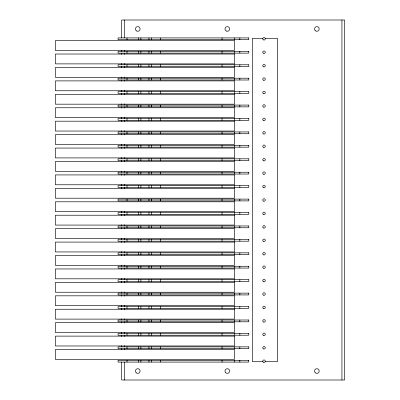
<?xml version="1.0" encoding="UTF-8"?>
<svg xmlns="http://www.w3.org/2000/svg" width="400" height="400" viewBox="0 0 400 400"><rect width="100%" height="100%" fill="white"/><g stroke="black" fill="none" stroke-linecap="round" stroke-linejoin="round"><path stroke-width="0.6" d="M262.82 38.48L252.39 38.36L252.39 361.64L262.82 361.52M265.24 361.52L277.465 361.64L277.465 38.36L265.24 38.48M341.94 20L341.94 380M239.85 37.91L239.85 39.7M239.85 51.345L239.85 53.135M239.85 64.775L239.85 66.565M239.85 78.21L239.85 80M239.85 91.64L239.85 93.435M239.85 105.075L239.85 106.865M239.85 118.505L239.85 120.3M239.85 131.94L239.85 133.73M239.85 145.375L239.85 147.165M239.85 158.805L239.85 160.595M239.85 172.24L239.85 174.03M239.85 185.67L239.85 187.465M239.85 199.105L239.85 200.895M239.85 212.535L239.85 214.33M239.85 225.97L239.85 227.76M239.85 239.405L239.85 241.195M239.85 252.835L239.85 254.625M239.85 266.27L239.85 268.06M239.85 279.7L239.85 281.495M239.85 293.135L239.85 294.925M239.85 306.565L239.85 308.36M239.85 320L239.85 321.79M239.85 333.435L239.85 335.225M239.85 346.865L239.85 348.655M239.85 360.3L239.85 362.09M234.48 37.91L234.48 39.7M234.48 51.345L234.48 53.135M234.48 64.775L234.48 66.565M234.48 78.21L234.48 80M234.48 91.64L234.48 93.435M234.48 105.075L234.48 106.865M234.48 118.505L234.48 120.3M234.48 131.94L234.48 133.73M234.48 145.375L234.48 147.165M234.48 158.805L234.48 160.595M234.48 172.24L234.48 174.03M234.48 185.67L234.48 187.465M234.48 199.105L234.48 200.895M234.48 212.535L234.48 214.33M234.48 225.97L234.48 227.76M234.48 239.405L234.48 241.195M234.48 252.835L234.48 254.625M234.48 266.27L234.48 268.06M234.48 279.7L234.48 281.495M234.48 293.135L234.48 294.925M234.48 306.565L234.48 308.36M234.48 320L234.48 321.79M234.48 333.435L234.48 335.225M234.48 346.865L234.48 348.655M234.48 360.3L234.48 362.09M222.035 37.91L222.035 39.7M222.035 51.345L222.035 53.135M222.035 64.775L222.035 66.565M222.035 78.21L222.035 80M222.035 91.64L222.035 93.435M222.035 105.075L222.035 106.865M222.035 118.505L222.035 120.3M222.035 131.94L222.035 133.73M222.035 145.375L222.035 147.165M222.035 158.805L222.035 160.595M222.035 172.24L222.035 174.03M222.035 185.67L222.035 187.465M222.035 199.105L222.035 200.895M222.035 212.535L222.035 214.33M222.035 225.97L222.035 227.76M222.035 239.405L222.035 241.195M222.035 252.835L222.035 254.625M222.035 266.27L222.035 268.06M222.035 279.7L222.035 281.495M222.035 293.135L222.035 294.925M222.035 306.565L222.035 308.36M222.035 320L222.035 321.79M222.035 333.435L222.035 335.225M222.035 346.865L222.035 348.655M222.035 360.3L222.035 362.09M160.435 37.91L160.435 39.7M160.435 51.345L160.435 53.135M160.435 64.775L160.435 66.565M160.435 78.21L160.435 80M160.435 91.64L160.435 93.435M160.435 105.075L160.435 106.865M160.435 118.505L160.435 120.3M160.435 131.94L160.435 133.73M160.435 145.375L160.435 147.165M160.435 158.805L160.435 160.595M160.435 172.24L160.435 174.03M160.435 185.67L160.435 187.465M160.435 199.105L160.435 200.895M160.435 212.535L160.435 214.33M160.435 225.97L160.435 227.76M160.435 239.405L160.435 241.195M160.435 252.835L160.435 254.625M160.435 266.27L160.435 268.06M160.435 279.7L160.435 281.495M160.435 293.135L160.435 294.925M160.435 306.565L160.435 308.36M160.435 320L160.435 321.79M160.435 333.435L160.435 335.225M160.435 346.865L160.435 348.655M160.435 360.3L160.435 362.09M151.38 37.91L151.38 39.7M151.38 51.345L151.38 53.135M151.38 64.775L151.38 66.565M151.38 78.21L151.38 80M151.38 91.64L151.38 93.435M151.38 105.075L151.38 106.865M151.38 118.505L151.38 120.3M151.38 131.94L151.38 133.73M151.38 145.375L151.38 147.165M151.38 158.805L151.38 160.595M151.38 172.24L151.38 174.03M151.38 185.67L151.38 187.465M151.38 199.105L151.38 200.895M151.38 212.535L151.38 214.33M151.38 225.97L151.38 227.76M151.38 239.405L151.38 241.195M151.38 252.835L151.38 254.625M151.38 266.27L151.38 268.06M151.38 279.7L151.38 281.495M151.38 293.135L151.38 294.925M151.38 306.565L151.38 308.36M151.38 320L151.38 321.79M151.38 333.435L151.38 335.225M151.38 346.865L151.38 348.655M151.38 360.3L151.38 362.09M148.955 37.91L148.955 39.7M148.955 51.345L148.955 53.135M148.955 64.775L148.955 66.565M148.955 78.21L148.955 80M148.955 91.64L148.955 93.435M148.955 105.075L148.955 106.865M148.955 118.505L148.955 120.3M148.955 131.94L148.955 133.73M148.955 145.375L148.955 147.165M148.955 158.805L148.955 160.595M148.955 172.24L148.955 174.03M148.955 185.67L148.955 187.465M148.955 199.105L148.955 200.895M148.955 212.535L148.955 214.33M148.955 225.97L148.955 227.76M148.955 239.405L148.955 241.195M148.955 252.835L148.955 254.625M148.955 266.27L148.955 268.06M148.955 279.7L148.955 281.495M148.955 293.135L148.955 294.925M148.955 306.565L148.955 308.36M148.955 320L148.955 321.79M148.955 333.435L148.955 335.225M148.955 346.865L148.955 348.655M148.955 360.3L148.955 362.09M140.895 37.91L140.895 39.7M140.895 51.345L140.895 53.135M140.895 64.775L140.895 66.565M140.895 78.21L140.895 80M140.895 91.64L140.895 93.435M140.895 105.075L140.895 106.865M140.895 118.505L140.895 120.3M140.895 131.94L140.895 133.73M140.895 145.375L140.895 147.165M140.895 158.805L140.895 160.595M140.895 172.24L140.895 174.03M140.895 185.67L140.895 187.465M140.895 199.105L140.895 200.895M140.895 212.535L140.895 214.33M140.895 225.97L140.895 227.76M140.895 239.405L140.895 241.195M140.895 252.835L140.895 254.625M140.895 266.27L140.895 268.06M140.895 279.7L140.895 281.495M140.895 293.135L140.895 294.925M140.895 306.565L140.895 308.36M140.895 320L140.895 321.79M140.895 333.435L140.895 335.225M140.895 346.865L140.895 348.655M140.895 360.3L140.895 362.09M138.47 37.91L138.47 39.7M138.47 51.345L138.47 53.135M138.47 64.775L138.47 66.565M138.47 78.21L138.47 80M138.47 91.64L138.47 93.435M138.47 105.075L138.47 106.865M138.47 118.505L138.47 120.3M138.47 131.94L138.47 133.73M138.47 145.375L138.47 147.165M138.47 158.805L138.47 160.595M138.47 172.24L138.47 174.03M138.47 185.67L138.47 187.465M138.47 199.105L138.47 200.895M138.47 212.535L138.47 214.33M138.47 225.97L138.47 227.76M138.47 239.405L138.47 241.195M138.47 252.835L138.47 254.625M138.47 266.27L138.47 268.06M138.47 279.7L138.47 281.495M138.47 293.135L138.47 294.925M138.47 306.565L138.47 308.36M138.47 320L138.47 321.79M138.47 333.435L138.47 335.225M138.47 346.865L138.47 348.655M138.47 360.3L138.47 362.09M127.015 37.91L127.015 39.7M127.015 51.345L127.015 53.135M127.015 64.775L127.015 66.565M127.015 78.21L127.015 80M127.015 91.64L127.015 93.435M127.015 105.075L127.015 106.865M127.015 118.505L127.015 120.3M127.015 131.94L127.015 133.73M127.015 145.375L127.015 147.165M127.015 158.805L127.015 160.595M127.015 172.24L127.015 174.03M127.015 185.67L127.015 187.465M127.015 199.105L127.015 200.895M127.015 212.535L127.015 214.33M127.015 225.97L127.015 227.76M127.015 239.405L127.015 241.195M127.015 252.835L127.015 254.625M127.015 266.27L127.015 268.06M127.015 279.7L127.015 281.495M127.015 293.135L127.015 294.925M127.015 306.565L127.015 308.36M127.015 320L127.015 321.79M127.015 333.435L127.015 335.225M127.015 346.865L127.015 348.655M127.015 360.3L127.015 362.09M124.33 20L124.33 37.91M124.33 50.12L124.33 51.345M124.33 53.135L124.33 54.36M124.33 63.55L124.33 64.775M124.33 66.565L124.33 67.795M124.33 76.985L124.33 78.21M124.33 80L124.33 81.225M124.33 90.415L124.33 91.64M124.33 93.435L124.33 94.66M124.33 103.85L124.33 105.075M124.33 106.865L124.33 108.09M124.33 117.28L124.33 118.505M124.33 120.3L124.33 121.525M124.33 130.715L124.33 131.94M124.33 133.73L124.33 134.955M124.33 144.15L124.33 145.375M124.33 147.165L124.33 148.39M124.33 157.58L124.33 158.805M124.33 160.595L124.33 161.82M124.33 171.015L124.33 172.24M124.33 174.03L124.33 175.255M124.33 184.445L124.33 185.67M124.33 187.465L124.33 188.69M124.33 211.31L124.33 212.535M124.33 214.33L124.33 215.555M124.33 224.745L124.33 225.97M124.33 227.76L124.33 228.985M124.33 238.18L124.33 239.405M124.33 241.195L124.33 242.42M124.33 251.61L124.33 252.835M124.33 254.625L124.33 255.85M124.33 265.045L124.33 266.27M124.33 268.06L124.33 269.285M124.33 278.475L124.33 279.7M124.33 281.495L124.33 282.72M124.33 291.91L124.33 293.135M124.33 294.925L124.33 296.15M124.33 305.34L124.33 306.565M124.33 308.36L124.33 309.585M124.33 318.775L124.33 320M124.33 321.79L124.33 323.015M124.33 332.205L124.33 333.435M124.33 335.225L124.33 336.45M124.33 345.64L124.33 346.865M124.33 348.655L124.33 349.88M124.33 362.09L124.33 380M121.64 37.91L121.64 20L344.625 20L344.625 380L121.64 380L121.64 362.09M121.64 50.12L121.64 51.345M121.64 53.135L121.64 54.36M121.64 63.55L121.64 64.775M121.64 66.565L121.64 67.795M121.64 76.985L121.64 78.21M121.64 80L121.64 81.225M121.64 90.415L121.64 91.64M121.64 93.435L121.64 94.66M121.64 103.85L121.64 105.075M121.64 106.865L121.64 108.09M121.64 117.28L121.64 118.505M121.64 120.3L121.64 121.525M121.64 130.715L121.64 131.94M121.64 133.73L121.64 134.955M121.64 144.15L121.64 145.375M121.64 147.165L121.64 148.39M121.64 157.58L121.64 158.805M121.64 160.595L121.64 161.82M121.64 171.015L121.64 172.24M121.64 174.03L121.64 175.255M121.64 184.445L121.64 185.67M121.64 187.465L121.64 188.69M121.64 211.31L121.64 212.535M121.64 214.33L121.64 215.555M121.64 224.745L121.64 225.97M121.64 227.76L121.64 228.985M121.64 238.18L121.64 239.405M121.64 241.195L121.64 242.42M121.64 251.61L121.64 252.835M121.64 254.625L121.64 255.85M121.64 265.045L121.64 266.27M121.64 268.06L121.64 269.285M121.64 278.475L121.64 279.7M121.64 281.495L121.64 282.72M121.64 291.91L121.64 293.135M121.64 294.925L121.64 296.15M121.64 305.34L121.64 306.565M121.64 308.36L121.64 309.585M121.64 318.775L121.64 320M121.64 321.79L121.64 323.015M121.64 332.205L121.64 333.435M121.64 335.225L121.64 336.45M121.64 345.64L121.64 346.865M121.64 348.655L121.64 349.88M248.805 37.91L118.06 37.91L118.06 39.7L248.805 39.7L248.805 37.91M234.48 40.595L55.375 40.595L55.375 50.45L234.48 50.45L234.48 40.595M248.805 51.345L118.06 51.345L118.06 53.135L248.805 53.135L248.805 51.345M234.48 54.03L55.375 54.03L55.375 63.88L234.48 63.88L234.48 54.03M248.805 64.775L118.06 64.775L118.06 66.565L248.805 66.565L248.805 64.775M234.48 67.465L55.375 67.465L55.375 77.315L234.48 77.315L234.48 67.465M248.805 78.21L118.06 78.21L118.06 80L248.805 80L248.805 78.21M234.48 80.895L55.375 80.895L55.375 90.745L234.48 90.745L234.48 80.895M248.805 91.64L118.06 91.64L118.06 93.435L248.805 93.435L248.805 91.64M234.48 94.33L55.375 94.33L55.375 104.18L234.48 104.18L234.48 94.33M248.805 105.075L118.06 105.075L118.06 106.865L248.805 106.865L248.805 105.075M234.48 107.76L55.375 107.76L55.375 117.61L234.48 117.61L234.48 107.76M248.805 118.505L118.06 118.505L118.06 120.3L248.805 120.3L248.805 118.505M234.48 121.195L55.375 121.195L55.375 131.045L234.48 131.045L234.48 121.195M248.805 131.94L118.06 131.94L118.06 133.73L248.805 133.73L248.805 131.94M234.48 134.625L55.375 134.625L55.375 144.48L234.48 144.48L234.48 134.625M248.805 145.375L118.06 145.375L118.06 147.165L248.805 147.165L248.805 145.375M234.48 148.06L55.375 148.06L55.375 157.91L234.48 157.91L234.48 148.06M248.805 158.805L118.06 158.805L118.06 160.595L248.805 160.595L248.805 158.805M234.48 161.495L55.375 161.495L55.375 171.345L234.48 171.345L234.48 161.495M248.805 172.24L118.06 172.24L118.06 174.03L248.805 174.03L248.805 172.24M234.48 174.925L55.375 174.925L55.375 184.775L234.48 184.775L234.48 174.925M248.805 185.67L118.06 185.67L118.06 187.465L248.805 187.465L248.805 185.67M234.48 188.36L55.375 188.36L55.375 198.21L234.48 198.21L234.48 188.36M248.805 199.105L118.06 199.105L118.06 200.895L248.805 200.895L248.805 199.105M234.48 201.79L55.375 201.79L55.375 211.64L234.48 211.64L234.48 201.79M248.805 212.535L118.06 212.535L118.06 214.33L248.805 214.33L248.805 212.535M234.48 215.225L55.375 215.225L55.375 225.075L234.48 225.075L234.48 215.225M248.805 225.97L118.06 225.97L118.06 227.76L248.805 227.76L248.805 225.97M234.48 228.655L55.375 228.655L55.375 238.505L234.48 238.505L234.48 228.655M248.805 239.405L118.06 239.405L118.06 241.195L248.805 241.195L248.805 239.405M234.48 242.09L55.375 242.09L55.375 251.94L234.48 251.94L234.48 242.09M248.805 252.835L118.06 252.835L118.06 254.625L248.805 254.625L248.805 252.835M234.48 255.52L55.375 255.52L55.375 265.375L234.48 265.375L234.48 255.52M248.805 266.27L118.06 266.27L118.06 268.06L248.805 268.06L248.805 266.27M234.48 268.955L55.375 268.955L55.375 278.805L234.48 278.805L234.48 268.955M248.805 279.7L118.06 279.7L118.06 281.495L248.805 281.495L248.805 279.7M234.48 282.39L55.375 282.39L55.375 292.24L234.48 292.24L234.48 282.39M248.805 293.135L118.06 293.135L118.06 294.925L248.805 294.925L248.805 293.135M234.48 295.82L55.375 295.82L55.375 305.67L234.48 305.67L234.48 295.82M248.805 306.565L118.06 306.565L118.06 308.36L248.805 308.36L248.805 306.565M234.48 309.255L55.375 309.255L55.375 319.105L234.48 319.105L234.48 309.255M248.805 320L118.06 320L118.06 321.79L248.805 321.79L248.805 320M234.48 322.685L55.375 322.685L55.375 332.535L234.48 332.535L234.48 322.685M248.805 333.435L118.06 333.435L118.06 335.225L248.805 335.225L248.805 333.435M234.48 336.12L55.375 336.12L55.375 345.97L234.48 345.97L234.48 336.12M248.805 346.865L118.06 346.865L118.06 348.655L248.805 348.655L248.805 346.865M234.48 349.55L55.375 349.55L55.375 359.405L234.48 359.405L234.48 349.55M248.805 360.3L118.06 360.3L118.06 362.09L248.805 362.09L248.805 360.3M263.405 335.415A1.255 1.255 0 0 0 265.285 334.33A1.255 1.255 0 0 0 263.405 333.245A1.255 1.255 0 0 0 263.405 335.415M263.405 362.28A1.255 1.255 0 0 0 265.285 361.195A1.255 1.255 0 0 0 263.405 360.11A1.255 1.255 0 0 0 263.405 362.28M263.405 348.845A1.255 1.255 0 0 0 265.285 347.76A1.255 1.255 0 0 0 263.405 346.675A1.255 1.255 0 0 0 263.405 348.845M263.145 39.69A1.255 1.255 0 0 0 265.24 39.13A1.255 1.255 0 0 0 263.705 37.595A1.255 1.255 0 0 0 263.145 39.69M263.405 241.385A1.255 1.255 0 0 0 265.285 240.3A1.255 1.255 0 0 0 263.405 239.215A1.255 1.255 0 0 0 263.405 241.385M263.405 174.22A1.255 1.255 0 0 0 265.285 173.135A1.255 1.255 0 0 0 263.405 172.05A1.255 1.255 0 0 0 263.405 174.22M263.145 254.62A1.255 1.255 0 0 0 265.24 254.055A1.255 1.255 0 0 0 263.705 252.52A1.255 1.255 0 0 0 263.145 254.62M263.405 308.55A1.255 1.255 0 0 0 265.285 307.465A1.255 1.255 0 0 0 263.405 306.375A1.255 1.255 0 0 0 263.405 308.55M263.405 201.085A1.255 1.255 0 0 0 265.285 200A1.255 1.255 0 0 0 263.405 198.915A1.255 1.255 0 0 0 263.405 201.085M263.145 268.05A1.255 1.255 0 0 0 265.24 267.49A1.255 1.255 0 0 0 263.705 265.955A1.255 1.255 0 0 0 263.145 268.05M263.405 281.685A1.255 1.255 0 0 0 265.285 280.595A1.255 1.255 0 0 0 263.405 279.51A1.255 1.255 0 0 0 263.405 281.685M263.405 227.95A1.255 1.255 0 0 0 265.285 226.865A1.255 1.255 0 0 0 263.405 225.78A1.255 1.255 0 0 0 263.405 227.95M263.145 53.125A1.255 1.255 0 0 0 265.24 52.565A1.255 1.255 0 0 0 263.705 51.03A1.255 1.255 0 0 0 263.145 53.125M263.405 321.98A1.255 1.255 0 0 0 265.285 320.895A1.255 1.255 0 0 0 263.405 319.81A1.255 1.255 0 0 0 263.405 321.98M263.405 214.52A1.255 1.255 0 0 0 265.285 213.435A1.255 1.255 0 0 0 263.405 212.345A1.255 1.255 0 0 0 263.405 214.52M263.405 187.655A1.255 1.255 0 0 0 265.285 186.565A1.255 1.255 0 0 0 263.405 185.48A1.255 1.255 0 0 0 263.405 187.655M263.405 295.115A1.255 1.255 0 0 0 265.285 294.03A1.255 1.255 0 0 0 263.405 292.945A1.255 1.255 0 0 0 263.405 295.115M263.405 160.785A1.255 1.255 0 0 0 265.285 159.7A1.255 1.255 0 0 0 263.405 158.615A1.255 1.255 0 0 0 263.405 160.785M263.405 133.92A1.255 1.255 0 0 0 265.285 132.835A1.255 1.255 0 0 0 263.405 131.75A1.255 1.255 0 0 0 263.405 133.92M263.405 120.49A1.255 1.255 0 0 0 265.285 119.405A1.255 1.255 0 0 0 263.405 118.315A1.255 1.255 0 0 0 263.405 120.49M263.405 107.055A1.255 1.255 0 0 0 265.285 105.97A1.255 1.255 0 0 0 263.405 104.885A1.255 1.255 0 0 0 263.405 107.055M263.405 147.355A1.255 1.255 0 0 0 265.285 146.27A1.255 1.255 0 0 0 263.405 145.185A1.255 1.255 0 0 0 263.405 147.355M263.405 80.19A1.255 1.255 0 0 0 265.285 79.105A1.255 1.255 0 0 0 263.405 78.02A1.255 1.255 0 0 0 263.405 80.19M263.145 66.56A1.255 1.255 0 0 0 265.24 65.995A1.255 1.255 0 0 0 263.705 64.46A1.255 1.255 0 0 0 263.145 66.56M263.405 93.625A1.255 1.255 0 0 0 265.285 92.535A1.255 1.255 0 0 0 263.405 91.45A1.255 1.255 0 0 0 263.405 93.625M136.595 30.97A2.33 2.33 0 0 0 140.09 28.955A2.33 2.33 0 0 0 136.595 26.94A2.33 2.33 0 0 0 136.595 30.97M226.15 30.97A2.33 2.33 0 0 0 229.64 28.955A2.33 2.33 0 0 0 226.15 26.94A2.33 2.33 0 0 0 226.15 30.97M315.22 30.6A2.33 2.33 0 0 0 319.115 29.56A2.33 2.33 0 0 0 316.265 26.705A2.33 2.33 0 0 0 315.22 30.6M136.115 372.69A2.33 2.33 0 0 0 140.01 371.645A2.33 2.33 0 0 0 137.16 368.795A2.33 2.33 0 0 0 136.115 372.69M225.665 372.69A2.33 2.33 0 0 0 229.56 371.645A2.33 2.33 0 0 0 226.71 368.795A2.33 2.33 0 0 0 225.665 372.69M315.22 372.69A2.33 2.33 0 0 0 319.115 371.645A2.33 2.33 0 0 0 316.265 368.795A2.33 2.33 0 0 0 315.22 372.69"/></g></svg>
